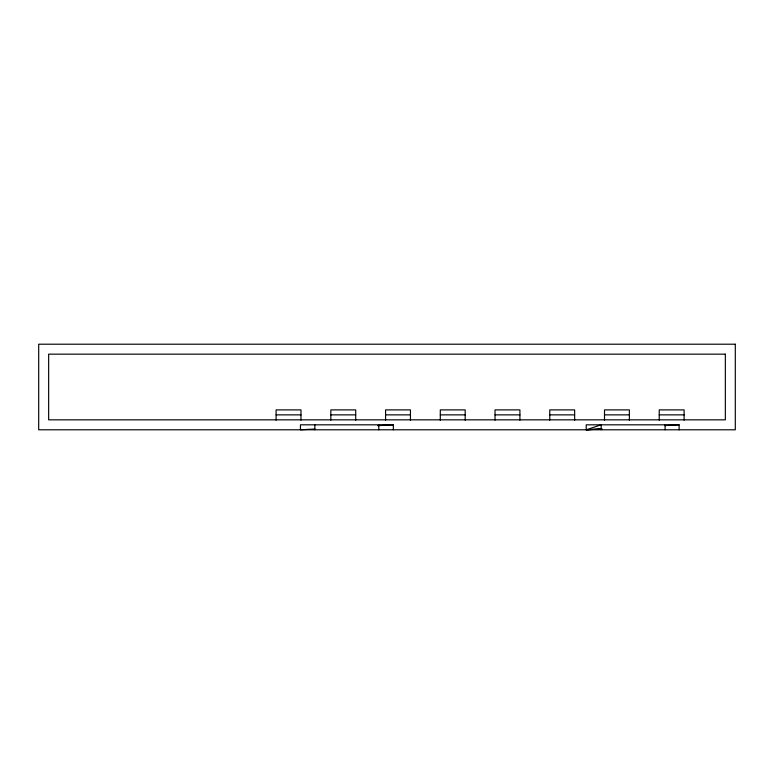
<?xml version="1.0" encoding="UTF-8"?>
<svg xmlns="http://www.w3.org/2000/svg" width="774" height="774" viewBox="0 0 774 774"><rect width="100%" height="100%" fill="white"/><g stroke="black" fill="none" stroke-linecap="round" stroke-linejoin="round"><path stroke-width="1.16" d="M601.766 428.815L586.228 429.793L586.228 424.82L679.117 424.82L679.117 429.793M314.931 429.019L300.447 429.793L300.447 424.82L393.347 424.82L393.347 429.793M377.664 425.652L393.347 424.82M601.911 428.951L586.228 429.793L601.175 424.82L601.175 429.793M664.643 425.594L679.117 424.82M276.105 414.864L300.98 414.864M330.837 414.864L355.711 414.864M385.568 414.864L410.443 414.864M440.3 414.864L465.184 414.864M495.031 414.864L519.915 414.864M549.763 414.864L574.647 414.864M604.504 414.864L629.378 414.864M659.235 414.864L684.11 414.864M684.11 420.224L684.11 409.891L659.235 409.891L659.235 420.224M665.108 424.82L665.108 429.793M629.378 420.224L629.378 409.891L604.504 409.891L604.504 420.224M574.647 420.224L574.647 409.891L549.763 409.891L549.763 420.224M519.915 420.224L519.915 409.891L495.031 409.891L495.031 420.224M465.184 420.224L465.184 409.891L440.3 409.891L440.3 420.224M410.443 420.224L410.443 409.891L385.568 409.891L385.568 420.224M378.796 424.82L378.796 429.793M355.711 420.224L355.711 409.891L330.837 409.891L330.837 420.224M314.854 424.82L314.854 429.793M300.98 420.224L300.98 409.891L276.105 409.891L276.105 420.224M735.3 344.207L38.7 344.207L38.7 429.793L735.3 429.793L735.3 344.207M725.344 354.163L48.656 354.163L48.656 419.837L725.344 419.837L725.344 354.163"/></g></svg>
